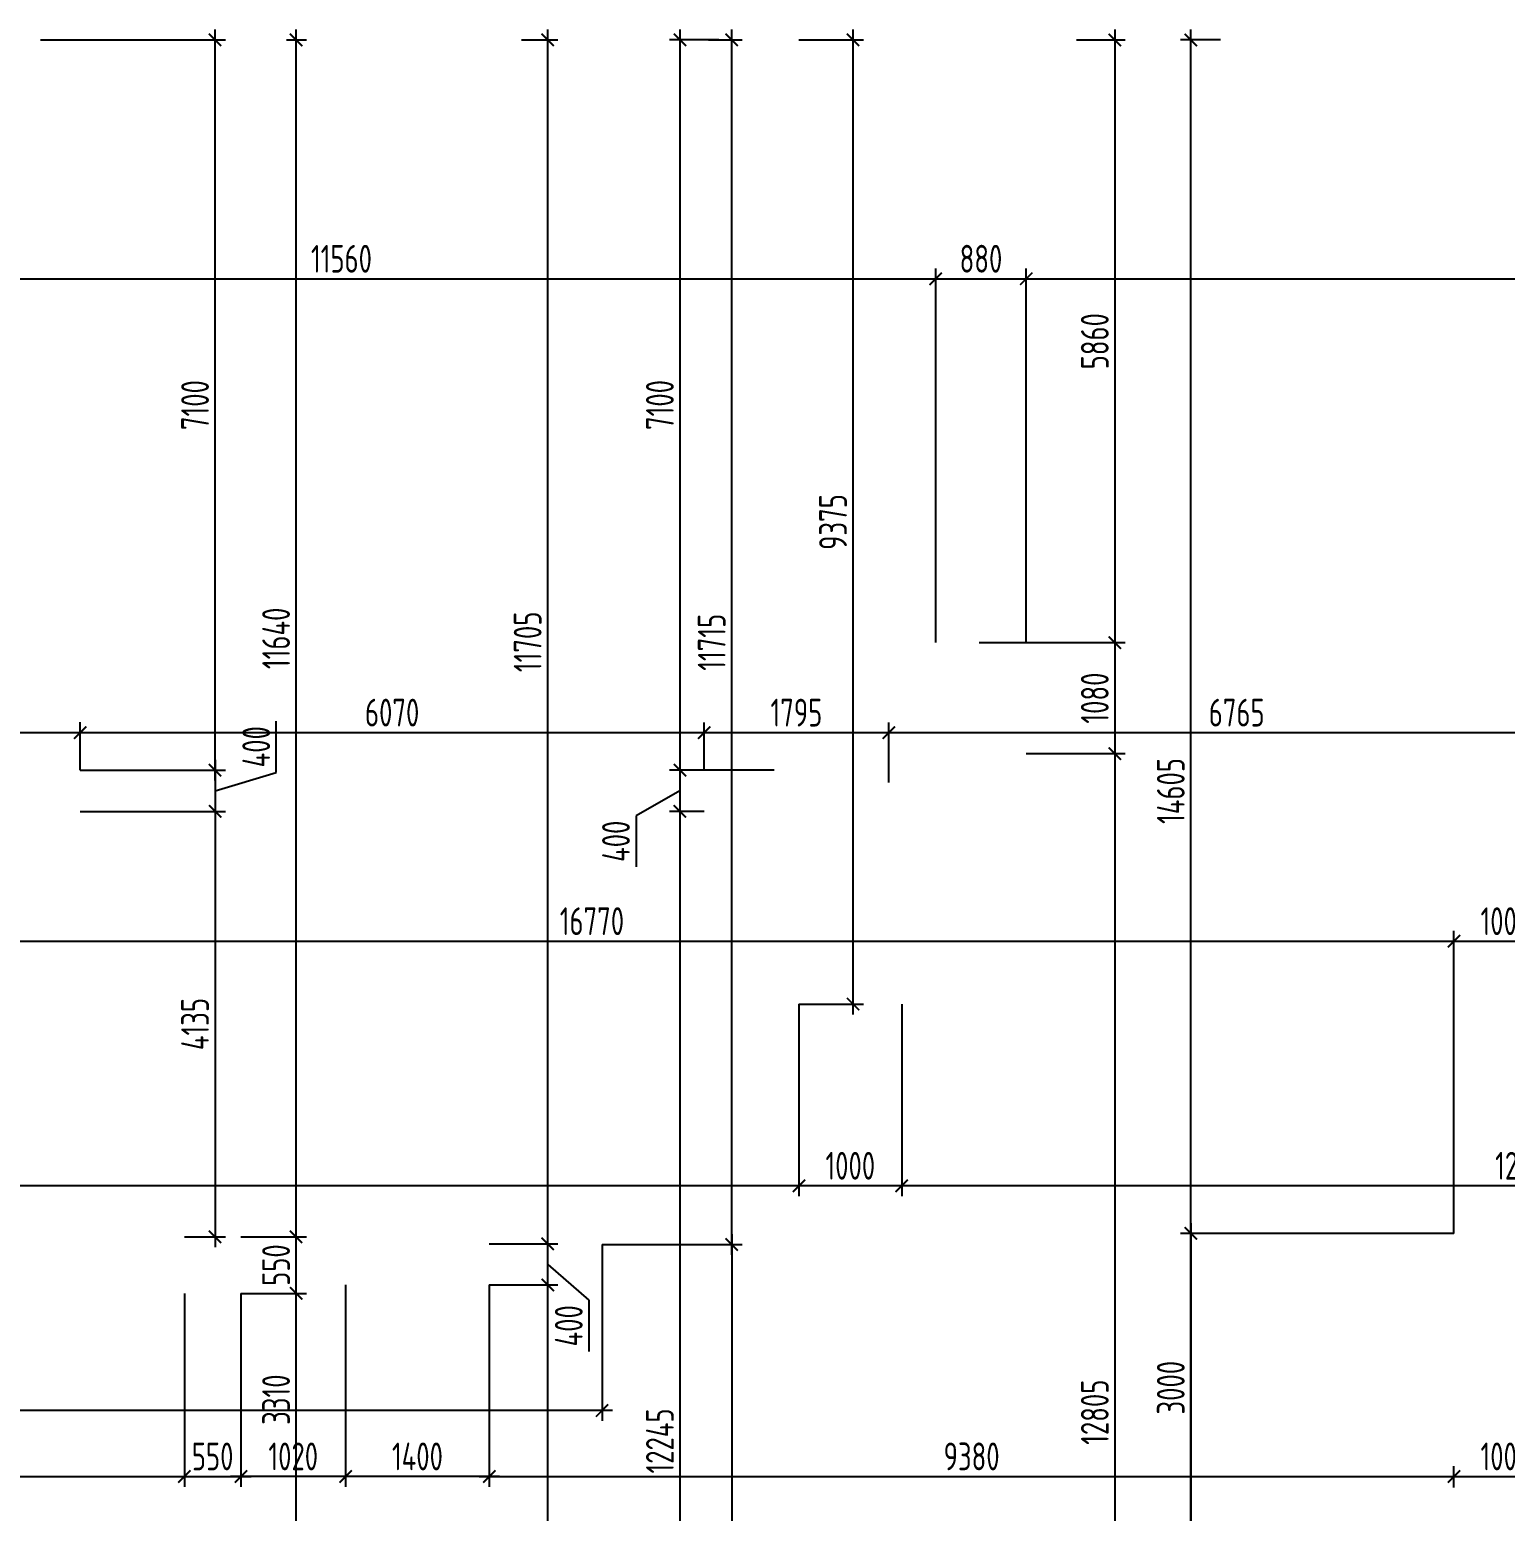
# Model space of a CAD drawing. Header units: millimetres. Extents: x -180271 to 536090, y 55086 to 131231.
# Drawn here: x 487346 to 501699, y 72164 to 86571 of the extents above; entities that cross this region are included whole.
import ezdxf

# ---------------------------------------------------------------- set-up
doc = ezdxf.new("R2010")
doc.units = ezdxf.units.MM
doc.layers.add('Размеры кровли ВК', color=14, linetype='Continuous', lineweight=9)
doc.layers.add('РАЗМЕРЫ КРОВЛИ ОВ', color=204, linetype='Continuous')
doc.layers.get('0').off()
doc.styles.add('ISOCPEUR', font='isocpeur.ttf', dxfattribs={"width": 0.7})
doc.dimstyles.new('R_100', dxfattribs={"dimtxt": 270, "dimasz": 120, "dimexe": 100, "dimexo": 0, "dimgap": 60, "dimtad": 1, "dimdec": 0, "dimrnd": 5, "dimzin": 0, "dimdsep": 46, "dimtxsty": 'ISOCPEUR', "dimblk": 'ARCHTICK', "dimcen": 0, "dimdle": 100, "dimclrd": 256, "dimclre": 256, "dimclrt": 256, "dimadec": 0, "dimazin": 0, "dimtfac": 2, "dimtdec": 0, "dimtofl": 0, "dimtmove": 1, "dimatfit": 3, "dimfxl": 1, "dimtvp": 3, "dimtolj": 1, "dimtzin": 0, "dimarcsym": 0})

# ---------------------------------------------------------------- blocks, each defined once
blk = doc.blocks.new('_ArchTick')
at = {"color": 0, "linetype": 'ByBlock', "const_width": 0.15}
blk.add_lwpolyline([(-0.5, -0.5), (0.5, 0.5)], dxfattribs=at)
blk = doc.blocks.new('*D3732')
at = {"layer": 'РАЗМЕРЫ КРОВЛИ ОВ', "lineweight": -2, "transparency": 16777216}
for p, q in [((484431, 76685), (484431, 77807)), ((501199, 74866), (501199, 77807)), ((484331, 77707), (501299, 77707))]:
    blk.add_line(p, q, dxfattribs=at)
at = {"layer": 'РАЗМЕРЫ КРОВЛИ ОВ', "lineweight": -2, "transparency": 16777216, "xscale": 120, "yscale": 120, "zscale": 120, "rotation": 180}
blk.add_blockref('_ArchTick', (484431, 77707), dxfattribs=at)
at = {"layer": 'РАЗМЕРЫ КРОВЛИ ОВ', "lineweight": -2, "transparency": 16777216, "xscale": 120, "yscale": 120, "zscale": 120}
blk.add_blockref('_ArchTick', (501199, 77707), dxfattribs=at)
at = {"layer": 'РАЗМЕРЫ КРОВЛИ ОВ', "transparency": 16777216, "insert": (492815, 77902), "char_height": 270, "attachment_point": 5, "style": 'ISOCPEUR'}
blk.add_mtext('\\A1;16770', dxfattribs=at)
blk = doc.blocks.new('*D3733')
at = {"layer": 'РАЗМЕРЫ КРОВЛИ ОВ', "lineweight": -2, "transparency": 16777216}
for p, q in [((501199, 74866), (501199, 77807)), ((502199, 74866), (502199, 77807)), ((501099, 77707), (502299, 77707))]:
    blk.add_line(p, q, dxfattribs=at)
at = {"layer": 'РАЗМЕРЫ КРОВЛИ ОВ', "lineweight": -2, "transparency": 16777216, "xscale": 120, "yscale": 120, "zscale": 120, "rotation": 180}
blk.add_blockref('_ArchTick', (501199, 77707), dxfattribs=at)
at = {"layer": 'РАЗМЕРЫ КРОВЛИ ОВ', "lineweight": -2, "transparency": 16777216, "xscale": 120, "yscale": 120, "zscale": 120}
blk.add_blockref('_ArchTick', (502199, 77707), dxfattribs=at)
at = {"layer": 'РАЗМЕРЫ КРОВЛИ ОВ', "transparency": 16777216, "insert": (501699, 77902), "char_height": 270, "attachment_point": 5, "style": 'ISOCPEUR'}
blk.add_mtext('\\A1;1000', dxfattribs=at)
blk = doc.blocks.new('*D3738')
at = {"layer": 'РАЗМЕРЫ КРОВЛИ ОВ', "lineweight": -2, "transparency": 16777216}
for p, q in [((498640, 74966), (498640, 71766)), ((501199, 74866), (498540, 74866)), ((501199, 71866), (498540, 71866))]:
    blk.add_line(p, q, dxfattribs=at)
at = {"layer": 'РАЗМЕРЫ КРОВЛИ ОВ', "lineweight": -2, "transparency": 16777216, "xscale": 120, "yscale": 120, "zscale": 120}
for p, rotation in [((498640, 74866), 90), ((498640, 71866), 270)]:
    blk.add_blockref('_ArchTick', p, dxfattribs=dict(at, rotation=rotation))
at = {"layer": 'РАЗМЕРЫ КРОВЛИ ОВ', "transparency": 16777216, "insert": (498445, 73366), "char_height": 270, "attachment_point": 5, "rotation": 90, "style": 'ISOCPEUR'}
blk.add_mtext('\\A1;3000', dxfattribs=at)
blk = doc.blocks.new('*D3739')
at = {"layer": 'РАЗМЕРЫ КРОВЛИ ОВ', "lineweight": -2, "transparency": 16777216}
for p, q in [((498927, 86471), (498540, 86471)), ((498640, 71766), (498640, 86571)), ((501199, 71866), (498540, 71866))]:
    blk.add_line(p, q, dxfattribs=at)
at = {"layer": 'РАЗМЕРЫ КРОВЛИ ОВ', "lineweight": -2, "transparency": 16777216, "xscale": 120, "yscale": 120, "zscale": 120}
for p, rotation in [((498640, 86471), 90), ((498640, 71866), 270)]:
    blk.add_blockref('_ArchTick', p, dxfattribs=dict(at, rotation=rotation))
at = {"layer": 'РАЗМЕРЫ КРОВЛИ ОВ', "transparency": 16777216, "insert": (498445, 79168), "char_height": 270, "attachment_point": 5, "rotation": 90, "style": 'ISOCPEUR'}
blk.add_mtext('\\A1;14605', dxfattribs=at)
blk = doc.blocks.new('*D3741')
at = {"layer": 'РАЗМЕРЫ КРОВЛИ ОВ', "lineweight": -2, "transparency": 16777216}
for p, q in [((497528, 86471), (498001, 86471)), ((497901, 86571), (497901, 80511)), ((496580, 80611), (498001, 80611))]:
    blk.add_line(p, q, dxfattribs=at)
at = {"layer": 'РАЗМЕРЫ КРОВЛИ ОВ', "lineweight": -2, "transparency": 16777216, "xscale": 120, "yscale": 120, "zscale": 120}
for p, rotation in [((497901, 86471), 90), ((497901, 80611), 270)]:
    blk.add_blockref('_ArchTick', p, dxfattribs=dict(at, rotation=rotation))
at = {"layer": 'РАЗМЕРЫ КРОВЛИ ОВ', "transparency": 16777216, "insert": (497706, 83541), "char_height": 270, "attachment_point": 5, "rotation": 90, "style": 'ISOCPEUR'}
blk.add_mtext('\\A1;5860', dxfattribs=at)
blk = doc.blocks.new('*D3742')
at = {"layer": 'РАЗМЕРЫ КРОВЛИ ОВ', "lineweight": -2, "transparency": 16777216}
for p, q in [((497901, 80711), (497901, 79431)), ((496580, 80611), (498001, 80611)), ((497039, 79531), (498001, 79531))]:
    blk.add_line(p, q, dxfattribs=at)
at = {"layer": 'РАЗМЕРЫ КРОВЛИ ОВ', "lineweight": -2, "transparency": 16777216, "xscale": 120, "yscale": 120, "zscale": 120}
for p, rotation in [((497901, 80611), 90), ((497901, 79531), 270)]:
    blk.add_blockref('_ArchTick', p, dxfattribs=dict(at, rotation=rotation))
at = {"layer": 'РАЗМЕРЫ КРОВЛИ ОВ', "transparency": 16777216, "insert": (497706, 80071), "char_height": 270, "attachment_point": 5, "rotation": 90, "style": 'ISOCPEUR'}
blk.add_mtext('\\A1;1080', dxfattribs=at)
blk = doc.blocks.new('*D3743')
at = {"layer": 'РАЗМЕРЫ КРОВЛИ ОВ', "lineweight": -2, "transparency": 16777216}
for p, q in [((497039, 79531), (498001, 79531)), ((497901, 79631), (497901, 66626)), ((497525, 66726), (498001, 66726))]:
    blk.add_line(p, q, dxfattribs=at)
at = {"layer": 'РАЗМЕРЫ КРОВЛИ ОВ', "lineweight": -2, "transparency": 16777216, "xscale": 120, "yscale": 120, "zscale": 120}
for p, rotation in [((497901, 79531), 90), ((497901, 66726), 270)]:
    blk.add_blockref('_ArchTick', p, dxfattribs=dict(at, rotation=rotation))
at = {"layer": 'РАЗМЕРЫ КРОВЛИ ОВ', "transparency": 16777216, "insert": (497706, 73128), "char_height": 270, "attachment_point": 5, "rotation": 90, "style": 'ISOCPEUR'}
blk.add_mtext('\\A1;12805', dxfattribs=at)
blk = doc.blocks.new('*D3744')
at = {"layer": 'РАЗМЕРЫ КРОВЛИ ОВ', "lineweight": -2, "transparency": 16777216}
for p, q in [((484499, 84148), (496259, 84148)), ((484599, 82839), (484599, 84248)), ((496159, 80611), (496159, 84248))]:
    blk.add_line(p, q, dxfattribs=at)
at = {"layer": 'РАЗМЕРЫ КРОВЛИ ОВ', "lineweight": -2, "transparency": 16777216, "xscale": 120, "yscale": 120, "zscale": 120, "rotation": 180}
blk.add_blockref('_ArchTick', (484599, 84148), dxfattribs=at)
at = {"layer": 'РАЗМЕРЫ КРОВЛИ ОВ', "lineweight": -2, "transparency": 16777216, "xscale": 120, "yscale": 120, "zscale": 120}
blk.add_blockref('_ArchTick', (496159, 84148), dxfattribs=at)
at = {"layer": 'РАЗМЕРЫ КРОВЛИ ОВ', "transparency": 16777216, "insert": (490379, 84343), "char_height": 270, "attachment_point": 5, "style": 'ISOCPEUR'}
blk.add_mtext('\\A1;11560', dxfattribs=at)
blk = doc.blocks.new('*D3745')
at = {"layer": 'РАЗМЕРЫ КРОВЛИ ОВ', "lineweight": -2, "transparency": 16777216}
for p, q in [((496059, 84148), (497139, 84148)), ((496159, 80611), (496159, 84248)), ((497039, 80611), (497039, 84248))]:
    blk.add_line(p, q, dxfattribs=at)
at = {"layer": 'РАЗМЕРЫ КРОВЛИ ОВ', "lineweight": -2, "transparency": 16777216, "xscale": 120, "yscale": 120, "zscale": 120, "rotation": 180}
blk.add_blockref('_ArchTick', (496159, 84148), dxfattribs=at)
at = {"layer": 'РАЗМЕРЫ КРОВЛИ ОВ', "lineweight": -2, "transparency": 16777216, "xscale": 120, "yscale": 120, "zscale": 120}
blk.add_blockref('_ArchTick', (497039, 84148), dxfattribs=at)
at = {"layer": 'РАЗМЕРЫ КРОВЛИ ОВ', "transparency": 16777216, "insert": (496599, 84343), "char_height": 270, "attachment_point": 5, "style": 'ISOCPEUR'}
blk.add_mtext('\\A1;880', dxfattribs=at)
blk = doc.blocks.new('*D3746')
at = {"layer": 'РАЗМЕРЫ КРОВЛИ ОВ', "lineweight": -2, "transparency": 16777216}
for p, q in [((496939, 84148), (510549, 84148)), ((497039, 80611), (497039, 84248)), ((510449, 82081), (510449, 84248))]:
    blk.add_line(p, q, dxfattribs=at)
at = {"layer": 'РАЗМЕРЫ КРОВЛИ ОВ', "lineweight": -2, "transparency": 16777216, "xscale": 120, "yscale": 120, "zscale": 120, "rotation": 180}
blk.add_blockref('_ArchTick', (497039, 84148), dxfattribs=at)
at = {"layer": 'РАЗМЕРЫ КРОВЛИ ОВ', "lineweight": -2, "transparency": 16777216, "xscale": 120, "yscale": 120, "zscale": 120}
blk.add_blockref('_ArchTick', (510449, 84148), dxfattribs=at)
at = {"layer": 'РАЗМЕРЫ КРОВЛИ ОВ', "transparency": 16777216, "insert": (503744, 84343), "char_height": 270, "attachment_point": 5, "style": 'ISOCPEUR'}
blk.add_mtext('\\A1;13410', dxfattribs=at)
blk = doc.blocks.new('*D3785')
at = {"layer": 'РАЗМЕРЫ КРОВЛИ ОВ', "lineweight": -2, "transparency": 16777216}
for p, q in [((489938, 70871), (489938, 74383)), ((489401, 74283), (490038, 74283)), ((488491, 70971), (490038, 70971))]:
    blk.add_line(p, q, dxfattribs=at)
at = {"layer": 'РАЗМЕРЫ КРОВЛИ ОВ', "lineweight": -2, "transparency": 16777216, "xscale": 120, "yscale": 120, "zscale": 120}
for p, rotation in [((489938, 74283), 90), ((489938, 70971), 270)]:
    blk.add_blockref('_ArchTick', p, dxfattribs=dict(at, rotation=rotation))
at = {"layer": 'РАЗМЕРЫ КРОВЛИ ОВ', "transparency": 16777216, "insert": (489743, 73250), "char_height": 270, "attachment_point": 5, "rotation": 90, "style": 'ISOCPEUR'}
blk.add_mtext('\\A1;3310', dxfattribs=at)
blk = doc.blocks.new('*D3786')
at = {"layer": 'РАЗМЕРЫ КРОВЛИ ОВ', "lineweight": -2, "transparency": 16777216}
for p, q in [((489938, 74183), (489938, 74933)), ((489401, 74833), (490038, 74833)), ((489401, 74283), (490038, 74283))]:
    blk.add_line(p, q, dxfattribs=at)
at = {"layer": 'РАЗМЕРЫ КРОВЛИ ОВ', "lineweight": -2, "transparency": 16777216, "xscale": 120, "yscale": 120, "zscale": 120}
for p, rotation in [((489938, 74833), 90), ((489938, 74283), 270)]:
    blk.add_blockref('_ArchTick', p, dxfattribs=dict(at, rotation=rotation))
at = {"layer": 'РАЗМЕРЫ КРОВЛИ ОВ', "transparency": 16777216, "insert": (489743, 74558), "char_height": 270, "attachment_point": 5, "rotation": 90, "style": 'ISOCPEUR'}
blk.add_mtext('\\A1;550', dxfattribs=at)
blk = doc.blocks.new('*D3787')
at = {"layer": 'РАЗМЕРЫ КРОВЛИ ОВ', "lineweight": -2, "transparency": 16777216}
for p, q in [((489846, 86471), (490038, 86471)), ((489938, 74733), (489938, 86571)), ((489401, 74833), (490038, 74833))]:
    blk.add_line(p, q, dxfattribs=at)
at = {"layer": 'РАЗМЕРЫ КРОВЛИ ОВ', "lineweight": -2, "transparency": 16777216, "xscale": 120, "yscale": 120, "zscale": 120}
for p, rotation in [((489938, 86471), 90), ((489938, 74833), 270)]:
    blk.add_blockref('_ArchTick', p, dxfattribs=dict(at, rotation=rotation))
at = {"layer": 'РАЗМЕРЫ КРОВЛИ ОВ', "transparency": 16777216, "insert": (489743, 80652), "char_height": 270, "attachment_point": 5, "rotation": 90, "style": 'ISOCPEUR'}
blk.add_mtext('\\A1;11640', dxfattribs=at)
blk = doc.blocks.new('*D3788')
at = {"layer": 'РАЗМЕРЫ КРОВЛИ ОВ', "lineweight": -2, "transparency": 16777216}
for p, q in [((487453, 86471), (489250, 86471)), ((489150, 79270), (489150, 86571)), ((487837, 79370), (489250, 79370))]:
    blk.add_line(p, q, dxfattribs=at)
at = {"layer": 'РАЗМЕРЫ КРОВЛИ ОВ', "lineweight": -2, "transparency": 16777216, "xscale": 120, "yscale": 120, "zscale": 120}
for p, rotation in [((489150, 86471), 90), ((489150, 79370), 270)]:
    blk.add_blockref('_ArchTick', p, dxfattribs=dict(at, rotation=rotation))
at = {"layer": 'РАЗМЕРЫ КРОВЛИ ОВ', "transparency": 16777216, "insert": (488955, 82920), "char_height": 270, "attachment_point": 5, "rotation": 90, "style": 'ISOCPEUR'}
blk.add_mtext('\\A1;7100', dxfattribs=at)
blk = doc.blocks.new('*D3795')
at = {"layer": 'РАЗМЕРЫ КРОВЛИ ОВ', "lineweight": -2, "transparency": 16777216}
for p, q in [((488851, 74283), (488851, 72403)), ((480564, 73636), (480564, 72403)), ((480464, 72503), (488951, 72503))]:
    blk.add_line(p, q, dxfattribs=at)
at = {"layer": 'РАЗМЕРЫ КРОВЛИ ОВ', "lineweight": -2, "transparency": 16777216, "xscale": 120, "yscale": 120, "zscale": 120, "rotation": 180}
blk.add_blockref('_ArchTick', (480564, 72503), dxfattribs=at)
at = {"layer": 'РАЗМЕРЫ КРОВЛИ ОВ', "lineweight": -2, "transparency": 16777216, "xscale": 120, "yscale": 120, "zscale": 120}
blk.add_blockref('_ArchTick', (488851, 72503), dxfattribs=at)
at = {"layer": 'РАЗМЕРЫ КРОВЛИ ОВ', "transparency": 16777216, "insert": (484707, 72698), "char_height": 270, "attachment_point": 5, "style": 'ISOCPEUR'}
blk.add_mtext('\\A1;8285', dxfattribs=at)
blk = doc.blocks.new('*D3796')
at = {"layer": 'РАЗМЕРЫ КРОВЛИ ОВ', "lineweight": -2, "transparency": 16777216}
for p, q in [((488851, 74283), (488851, 72403)), ((489401, 74283), (489401, 72403)), ((488751, 72503), (489501, 72503))]:
    blk.add_line(p, q, dxfattribs=at)
at = {"layer": 'РАЗМЕРЫ КРОВЛИ ОВ', "lineweight": -2, "transparency": 16777216, "xscale": 120, "yscale": 120, "zscale": 120, "rotation": 180}
blk.add_blockref('_ArchTick', (488851, 72503), dxfattribs=at)
at = {"layer": 'РАЗМЕРЫ КРОВЛИ ОВ', "lineweight": -2, "transparency": 16777216, "xscale": 120, "yscale": 120, "zscale": 120}
blk.add_blockref('_ArchTick', (489401, 72503), dxfattribs=at)
at = {"layer": 'РАЗМЕРЫ КРОВЛИ ОВ', "transparency": 16777216, "insert": (489126, 72698), "char_height": 270, "attachment_point": 5, "style": 'ISOCPEUR'}
blk.add_mtext('\\A1;550', dxfattribs=at)
blk = doc.blocks.new('*D3797')
at = {"layer": 'РАЗМЕРЫ КРОВЛИ ОВ', "lineweight": -2, "transparency": 16777216}
for p, q in [((491817, 74365), (491817, 72403)), ((491717, 72503), (501299, 72503)), ((501199, 72397), (501199, 72603))]:
    blk.add_line(p, q, dxfattribs=at)
at = {"layer": 'РАЗМЕРЫ КРОВЛИ ОВ', "lineweight": -2, "transparency": 16777216, "xscale": 120, "yscale": 120, "zscale": 120, "rotation": 180}
blk.add_blockref('_ArchTick', (491817, 72503), dxfattribs=at)
at = {"layer": 'РАЗМЕРЫ КРОВЛИ ОВ', "lineweight": -2, "transparency": 16777216, "xscale": 120, "yscale": 120, "zscale": 120}
blk.add_blockref('_ArchTick', (501199, 72503), dxfattribs=at)
at = {"layer": 'РАЗМЕРЫ КРОВЛИ ОВ', "transparency": 16777216, "insert": (496508, 72698), "char_height": 270, "attachment_point": 5, "style": 'ISOCPEUR'}
blk.add_mtext('\\A1;9380', dxfattribs=at)
blk = doc.blocks.new('*D3798')
at = {"layer": 'РАЗМЕРЫ КРОВЛИ ОВ', "lineweight": -2, "transparency": 16777216}
for p, q in [((501099, 72503), (502299, 72503)), ((501199, 72397), (501199, 72603)), ((502199, 72362), (502199, 72603))]:
    blk.add_line(p, q, dxfattribs=at)
at = {"layer": 'РАЗМЕРЫ КРОВЛИ ОВ', "lineweight": -2, "transparency": 16777216, "xscale": 120, "yscale": 120, "zscale": 120, "rotation": 180}
blk.add_blockref('_ArchTick', (501199, 72503), dxfattribs=at)
at = {"layer": 'РАЗМЕРЫ КРОВЛИ ОВ', "lineweight": -2, "transparency": 16777216, "xscale": 120, "yscale": 120, "zscale": 120}
blk.add_blockref('_ArchTick', (502199, 72503), dxfattribs=at)
at = {"layer": 'РАЗМЕРЫ КРОВЛИ ОВ', "transparency": 16777216, "insert": (501699, 72698), "char_height": 270, "attachment_point": 5, "style": 'ISOCPEUR'}
blk.add_mtext('\\A1;1000', dxfattribs=at)
blk = doc.blocks.new('*D3833')
at = {"layer": 'РАЗМЕРЫ КРОВЛИ ОВ', "lineweight": -2, "transparency": 16777216}
for p, q in [((485339, 79250), (485339, 79836)), ((487837, 79370), (487837, 79836)), ((485239, 79736), (487937, 79736))]:
    blk.add_line(p, q, dxfattribs=at)
at = {"layer": 'РАЗМЕРЫ КРОВЛИ ОВ', "lineweight": -2, "transparency": 16777216, "xscale": 120, "yscale": 120, "zscale": 120, "rotation": 180}
blk.add_blockref('_ArchTick', (485339, 79736), dxfattribs=at)
at = {"layer": 'РАЗМЕРЫ КРОВЛИ ОВ', "lineweight": -2, "transparency": 16777216, "xscale": 120, "yscale": 120, "zscale": 120}
blk.add_blockref('_ArchTick', (487837, 79736), dxfattribs=at)
at = {"layer": 'РАЗМЕРЫ КРОВЛИ ОВ', "transparency": 16777216, "insert": (486588, 79931), "char_height": 270, "attachment_point": 5, "style": 'ISOCPEUR'}
blk.add_mtext('\\A1;2500', dxfattribs=at)
blk = doc.blocks.new('*D3834')
at = {"layer": 'РАЗМЕРЫ КРОВЛИ ОВ', "lineweight": -2, "transparency": 16777216}
for p, q in [((489745, 79349), (489745, 79847)), ((489150, 79470), (489150, 78870)), ((487837, 79370), (489250, 79370)), ((489150, 79170), (489745, 79349)), ((487837, 78970), (489250, 78970))]:
    blk.add_line(p, q, dxfattribs=at)
at = {"layer": 'РАЗМЕРЫ КРОВЛИ ОВ', "lineweight": -2, "transparency": 16777216, "xscale": 120, "yscale": 120, "zscale": 120}
for p, rotation in [((489150, 79370), 90), ((489150, 78970), 270)]:
    blk.add_blockref('_ArchTick', p, dxfattribs=dict(at, rotation=rotation))
at = {"layer": 'РАЗМЕРЫ КРОВЛИ ОВ', "transparency": 16777216, "insert": (489550, 79598), "char_height": 270, "attachment_point": 5, "rotation": 90, "style": 'ISOCPEUR'}
blk.add_mtext('\\A1;400', dxfattribs=at)
blk = doc.blocks.new('*D3835')
at = {"layer": 'РАЗМЕРЫ КРОВЛИ ОВ', "lineweight": -2, "transparency": 16777216}
for p, q in [((487837, 78970), (489250, 78970)), ((489150, 79070), (489150, 74733)), ((488851, 74833), (489250, 74833))]:
    blk.add_line(p, q, dxfattribs=at)
at = {"layer": 'РАЗМЕРЫ КРОВЛИ ОВ', "lineweight": -2, "transparency": 16777216, "xscale": 120, "yscale": 120, "zscale": 120}
for p, rotation in [((489150, 78970), 90), ((489150, 74833), 270)]:
    blk.add_blockref('_ArchTick', p, dxfattribs=dict(at, rotation=rotation))
at = {"layer": 'РАЗМЕРЫ КРОВЛИ ОВ', "transparency": 16777216, "insert": (488955, 76902), "char_height": 270, "attachment_point": 5, "rotation": 90, "style": 'ISOCPEUR'}
blk.add_mtext('\\A1;4135', dxfattribs=at)
blk = doc.blocks.new('*D3854')
at = {"layer": 'РАЗМЕРЫ КРОВЛИ ОВ', "lineweight": -2, "transparency": 16777216}
for p, q in [((495702, 79250), (495702, 79835)), ((502469, 79250), (502469, 79835)), ((502569, 79735), (495602, 79735))]:
    blk.add_line(p, q, dxfattribs=at)
at = {"layer": 'РАЗМЕРЫ КРОВЛИ ОВ', "lineweight": -2, "transparency": 16777216, "xscale": 120, "yscale": 120, "zscale": 120, "rotation": 180}
blk.add_blockref('_ArchTick', (495702, 79735), dxfattribs=at)
at = {"layer": 'РАЗМЕРЫ КРОВЛИ ОВ', "lineweight": -2, "transparency": 16777216, "xscale": 120, "yscale": 120, "zscale": 120}
blk.add_blockref('_ArchTick', (502469, 79735), dxfattribs=at)
at = {"layer": 'РАЗМЕРЫ КРОВЛИ ОВ', "transparency": 16777216, "insert": (499086, 79930), "char_height": 270, "attachment_point": 5, "style": 'ISOCPEUR'}
blk.add_mtext('\\A1;6765', dxfattribs=at)
blk = doc.blocks.new('*D3855')
at = {"layer": 'РАЗМЕРЫ КРОВЛИ ОВ', "lineweight": -2, "transparency": 16777216}
for p, q in [((493906, 79370), (493906, 79835)), ((495702, 79250), (495702, 79835)), ((495802, 79735), (493806, 79735))]:
    blk.add_line(p, q, dxfattribs=at)
at = {"layer": 'РАЗМЕРЫ КРОВЛИ ОВ', "lineweight": -2, "transparency": 16777216, "xscale": 120, "yscale": 120, "zscale": 120, "rotation": 180}
blk.add_blockref('_ArchTick', (493906, 79735), dxfattribs=at)
at = {"layer": 'РАЗМЕРЫ КРОВЛИ ОВ', "lineweight": -2, "transparency": 16777216, "xscale": 120, "yscale": 120, "zscale": 120}
blk.add_blockref('_ArchTick', (495702, 79735), dxfattribs=at)
at = {"layer": 'РАЗМЕРЫ КРОВЛИ ОВ', "transparency": 16777216, "insert": (494804, 79930), "char_height": 270, "attachment_point": 5, "style": 'ISOCPEUR'}
blk.add_mtext('\\A1;1795', dxfattribs=at)
blk = doc.blocks.new('*D3856')
at = {"layer": 'РАЗМЕРЫ КРОВЛИ ОВ', "lineweight": -2, "transparency": 16777216}
for p, q in [((487837, 79370), (487837, 79835)), ((493906, 79370), (493906, 79835)), ((494006, 79735), (487737, 79735))]:
    blk.add_line(p, q, dxfattribs=at)
at = {"layer": 'РАЗМЕРЫ КРОВЛИ ОВ', "lineweight": -2, "transparency": 16777216, "xscale": 120, "yscale": 120, "zscale": 120, "rotation": 180}
blk.add_blockref('_ArchTick', (487837, 79735), dxfattribs=at)
at = {"layer": 'РАЗМЕРЫ КРОВЛИ ОВ', "lineweight": -2, "transparency": 16777216, "xscale": 120, "yscale": 120, "zscale": 120}
blk.add_blockref('_ArchTick', (493906, 79735), dxfattribs=at)
at = {"layer": 'РАЗМЕРЫ КРОВЛИ ОВ', "transparency": 16777216, "insert": (490872, 79930), "char_height": 270, "attachment_point": 5, "style": 'ISOCPEUR'}
blk.add_mtext('\\A1;6070', dxfattribs=at)
blk = doc.blocks.new('*D3865')
at = {"layer": 'РАЗМЕРЫ КРОВЛИ ОВ', "lineweight": -2, "transparency": 16777216}
for p, q in [((490419, 74365), (490419, 72403)), ((491817, 74365), (491817, 72403)), ((491917, 72503), (490319, 72503))]:
    blk.add_line(p, q, dxfattribs=at)
at = {"layer": 'РАЗМЕРЫ КРОВЛИ ОВ', "lineweight": -2, "transparency": 16777216, "xscale": 120, "yscale": 120, "zscale": 120, "rotation": 180}
blk.add_blockref('_ArchTick', (490419, 72503), dxfattribs=at)
at = {"layer": 'РАЗМЕРЫ КРОВЛИ ОВ', "lineweight": -2, "transparency": 16777216, "xscale": 120, "yscale": 120, "zscale": 120}
blk.add_blockref('_ArchTick', (491817, 72503), dxfattribs=at)
at = {"layer": 'РАЗМЕРЫ КРОВЛИ ОВ', "transparency": 16777216, "insert": (491118, 72698), "char_height": 270, "attachment_point": 5, "style": 'ISOCPEUR'}
blk.add_mtext('\\A1;1400', dxfattribs=at)
blk = doc.blocks.new('*D3866')
at = {"layer": 'РАЗМЕРЫ КРОВЛИ ОВ', "lineweight": -2, "transparency": 16777216}
for p, q in [((490419, 74365), (490419, 72403)), ((489401, 74283), (489401, 72403)), ((490519, 72503), (489301, 72503))]:
    blk.add_line(p, q, dxfattribs=at)
at = {"layer": 'РАЗМЕРЫ КРОВЛИ ОВ', "lineweight": -2, "transparency": 16777216, "xscale": 120, "yscale": 120, "zscale": 120, "rotation": 180}
blk.add_blockref('_ArchTick', (489401, 72503), dxfattribs=at)
at = {"layer": 'РАЗМЕРЫ КРОВЛИ ОВ', "lineweight": -2, "transparency": 16777216, "xscale": 120, "yscale": 120, "zscale": 120}
blk.add_blockref('_ArchTick', (490419, 72503), dxfattribs=at)
at = {"layer": 'РАЗМЕРЫ КРОВЛИ ОВ', "transparency": 16777216, "insert": (489910, 72698), "char_height": 270, "attachment_point": 5, "style": 'ISOCPEUR'}
blk.add_mtext('\\A1;1020', dxfattribs=at)
blk = doc.blocks.new('*D3867')
at = {"layer": 'РАЗМЕРЫ КРОВЛИ ОВ', "lineweight": -2, "transparency": 16777216}
for p, q in [((491817, 74365), (492485, 74365)), ((492385, 66626), (492385, 74465)), ((492196, 66726), (492485, 66726))]:
    blk.add_line(p, q, dxfattribs=at)
at = {"layer": 'РАЗМЕРЫ КРОВЛИ ОВ', "lineweight": -2, "transparency": 16777216, "xscale": 120, "yscale": 120, "zscale": 120}
for p, rotation in [((492385, 74365), 90), ((492385, 66726), 270)]:
    blk.add_blockref('_ArchTick', p, dxfattribs=dict(at, rotation=rotation))
at = {"layer": 'РАЗМЕРЫ КРОВЛИ ОВ', "transparency": 16777216, "insert": (492190, 70545), "char_height": 270, "attachment_point": 5, "rotation": 90, "style": 'ISOCPEUR'}
blk.add_mtext('\\A1;7640', dxfattribs=at)
blk = doc.blocks.new('*D3868')
at = {"layer": 'РАЗМЕРЫ КРОВЛИ ОВ', "lineweight": -2, "transparency": 16777216}
for p, q in [((492385, 74265), (492385, 74865)), ((491817, 74765), (492485, 74765)), ((492385, 74565), (492785, 74217)), ((491817, 74365), (492485, 74365)), ((492785, 74217), (492785, 73719))]:
    blk.add_line(p, q, dxfattribs=at)
at = {"layer": 'РАЗМЕРЫ КРОВЛИ ОВ', "lineweight": -2, "transparency": 16777216, "xscale": 120, "yscale": 120, "zscale": 120}
for p, rotation in [((492385, 74765), 90), ((492385, 74365), 270)]:
    blk.add_blockref('_ArchTick', p, dxfattribs=dict(at, rotation=rotation))
at = {"layer": 'РАЗМЕРЫ КРОВЛИ ОВ', "transparency": 16777216, "insert": (492590, 73968), "char_height": 270, "attachment_point": 5, "rotation": 90, "style": 'ISOCPEUR'}
blk.add_mtext('\\A1;400', dxfattribs=at)
blk = doc.blocks.new('*D3869')
at = {"layer": 'РАЗМЕРЫ КРОВЛИ ОВ', "lineweight": -2, "transparency": 16777216}
for p, q in [((492130, 86471), (492485, 86471)), ((492385, 74665), (492385, 86571)), ((491817, 74765), (492485, 74765))]:
    blk.add_line(p, q, dxfattribs=at)
at = {"layer": 'РАЗМЕРЫ КРОВЛИ ОВ', "lineweight": -2, "transparency": 16777216, "xscale": 120, "yscale": 120, "zscale": 120}
for p, rotation in [((492385, 86471), 90), ((492385, 74765), 270)]:
    blk.add_blockref('_ArchTick', p, dxfattribs=dict(at, rotation=rotation))
at = {"layer": 'РАЗМЕРЫ КРОВЛИ ОВ', "transparency": 16777216, "insert": (492190, 80618), "char_height": 270, "attachment_point": 5, "rotation": 90, "style": 'ISOCPEUR'}
blk.add_mtext('\\A1;11705', dxfattribs=at)
blk = doc.blocks.new('*D3870')
at = {"layer": 'РАЗМЕРЫ КРОВЛИ ОВ', "lineweight": -2, "transparency": 16777216}
for p, q in [((494048, 86471), (493571, 86471)), ((493671, 86571), (493671, 79270)), ((494586, 79370), (493571, 79370))]:
    blk.add_line(p, q, dxfattribs=at)
at = {"layer": 'РАЗМЕРЫ КРОВЛИ ОВ', "lineweight": -2, "transparency": 16777216, "xscale": 120, "yscale": 120, "zscale": 120}
for p, rotation in [((493671, 86471), 90), ((493671, 79370), 270)]:
    blk.add_blockref('_ArchTick', p, dxfattribs=dict(at, rotation=rotation))
at = {"layer": 'РАЗМЕРЫ КРОВЛИ ОВ', "transparency": 16777216, "insert": (493476, 82921), "char_height": 270, "attachment_point": 5, "rotation": 90, "style": 'ISOCPEUR'}
blk.add_mtext('\\A1;7100', dxfattribs=at)
blk = doc.blocks.new('*D3871')
at = {"layer": 'РАЗМЕРЫ КРОВЛИ ОВ', "lineweight": -2, "transparency": 16777216}
for p, q in [((493671, 79470), (493671, 78870)), ((494586, 79370), (493571, 79370)), ((493671, 79170), (493244, 78928)), ((493906, 78970), (493571, 78970)), ((493244, 78928), (493244, 78430))]:
    blk.add_line(p, q, dxfattribs=at)
at = {"layer": 'РАЗМЕРЫ КРОВЛИ ОВ', "lineweight": -2, "transparency": 16777216, "xscale": 120, "yscale": 120, "zscale": 120}
for p, rotation in [((493671, 79370), 90), ((493671, 78970), 270)]:
    blk.add_blockref('_ArchTick', p, dxfattribs=dict(at, rotation=rotation))
at = {"layer": 'РАЗМЕРЫ КРОВЛИ ОВ', "transparency": 16777216, "insert": (493049, 78679), "char_height": 270, "attachment_point": 5, "rotation": 90, "style": 'ISOCPEUR'}
blk.add_mtext('\\A1;400', dxfattribs=at)
blk = doc.blocks.new('*D3872')
at = {"layer": 'РАЗМЕРЫ КРОВЛИ ОВ', "lineweight": -2, "transparency": 16777216}
for p, q in [((493906, 78970), (493571, 78970)), ((493671, 79070), (493671, 66626)), ((493928, 66726), (493571, 66726))]:
    blk.add_line(p, q, dxfattribs=at)
at = {"layer": 'РАЗМЕРЫ КРОВЛИ ОВ', "lineweight": -2, "transparency": 16777216, "xscale": 120, "yscale": 120, "zscale": 120}
for p, rotation in [((493671, 78970), 90), ((493671, 66726), 270)]:
    blk.add_blockref('_ArchTick', p, dxfattribs=dict(at, rotation=rotation))
at = {"layer": 'РАЗМЕРЫ КРОВЛИ ОВ', "transparency": 16777216, "insert": (493476, 72848), "char_height": 270, "attachment_point": 5, "rotation": 90, "style": 'ISOCPEUR'}
blk.add_mtext('\\A1;12245', dxfattribs=at)
blk = doc.blocks.new('*D22568')
at = {"layer": 'Размеры кровли ВК', "lineweight": -2, "transparency": 16777216}
for p, q in [((495828, 77095), (495828, 75229)), ((507948, 77095), (507948, 75229)), ((508048, 75329), (495728, 75329))]:
    blk.add_line(p, q, dxfattribs=at)
at = {"layer": 'Размеры кровли ВК', "lineweight": -2, "transparency": 16777216, "xscale": 120, "yscale": 120, "zscale": 120, "rotation": 180}
blk.add_blockref('_ArchTick', (495828, 75329), dxfattribs=at)
at = {"layer": 'Размеры кровли ВК', "lineweight": -2, "transparency": 16777216, "xscale": 120, "yscale": 120, "zscale": 120}
blk.add_blockref('_ArchTick', (507948, 75329), dxfattribs=at)
at = {"layer": 'Размеры кровли ВК', "transparency": 16777216, "insert": (501888, 75524), "char_height": 270, "attachment_point": 5, "style": 'ISOCPEUR'}
blk.add_mtext('\\A1;12120', dxfattribs=at)
blk = doc.blocks.new('*D22569')
at = {"layer": 'Размеры кровли ВК', "lineweight": -2, "transparency": 16777216}
for p, q in [((494828, 77095), (494828, 75229)), ((495828, 77095), (495828, 75229)), ((495928, 75329), (494728, 75329))]:
    blk.add_line(p, q, dxfattribs=at)
at = {"layer": 'Размеры кровли ВК', "lineweight": -2, "transparency": 16777216, "xscale": 120, "yscale": 120, "zscale": 120, "rotation": 180}
blk.add_blockref('_ArchTick', (494828, 75329), dxfattribs=at)
at = {"layer": 'Размеры кровли ВК', "lineweight": -2, "transparency": 16777216, "xscale": 120, "yscale": 120, "zscale": 120}
blk.add_blockref('_ArchTick', (495828, 75329), dxfattribs=at)
at = {"layer": 'Размеры кровли ВК', "transparency": 16777216, "insert": (495328, 75524), "char_height": 270, "attachment_point": 5, "style": 'ISOCPEUR'}
blk.add_mtext('\\A1;1000', dxfattribs=at)
blk = doc.blocks.new('*D22570')
at = {"layer": 'Размеры кровли ВК', "lineweight": -2, "transparency": 16777216}
for p, q in [((494828, 77096), (494828, 75229)), ((473884, 75872), (473884, 75229)), ((494928, 75329), (473784, 75329))]:
    blk.add_line(p, q, dxfattribs=at)
at = {"layer": 'Размеры кровли ВК', "lineweight": -2, "transparency": 16777216, "xscale": 120, "yscale": 120, "zscale": 120, "rotation": 180}
blk.add_blockref('_ArchTick', (473884, 75329), dxfattribs=at)
at = {"layer": 'Размеры кровли ВК', "lineweight": -2, "transparency": 16777216, "xscale": 120, "yscale": 120, "zscale": 120}
blk.add_blockref('_ArchTick', (494828, 75329), dxfattribs=at)
at = {"layer": 'Размеры кровли ВК', "transparency": 16777216, "insert": (484356, 75524), "char_height": 270, "attachment_point": 5, "style": 'ISOCPEUR'}
blk.add_mtext('\\A1;20945', dxfattribs=at)
blk = doc.blocks.new('*D22591')
at = {"layer": 'Размеры кровли ВК', "lineweight": -2, "transparency": 16777216}
for p, q in [((494175, 74858), (494175, 66626)), ((492914, 74758), (494275, 74758)), ((493129, 66726), (494275, 66726))]:
    blk.add_line(p, q, dxfattribs=at)
at = {"layer": 'Размеры кровли ВК', "lineweight": -2, "transparency": 16777216, "xscale": 120, "yscale": 120, "zscale": 120}
for p, rotation in [((494175, 74758), 90), ((494175, 66726), 270)]:
    blk.add_blockref('_ArchTick', p, dxfattribs=dict(at, rotation=rotation))
at = {"layer": 'Размеры кровли ВК', "transparency": 16777216, "insert": (493980, 70742), "char_height": 270, "attachment_point": 5, "rotation": 90, "style": 'ISOCPEUR'}
blk.add_mtext('\\A1;8030', dxfattribs=at)
blk = doc.blocks.new('*D22592')
at = {"layer": 'Размеры кровли ВК', "lineweight": -2, "transparency": 16777216}
for p, q in [((493950, 86471), (494275, 86471)), ((494175, 74658), (494175, 86571)), ((492914, 74758), (494275, 74758))]:
    blk.add_line(p, q, dxfattribs=at)
at = {"layer": 'Размеры кровли ВК', "lineweight": -2, "transparency": 16777216, "xscale": 120, "yscale": 120, "zscale": 120}
for p, rotation in [((494175, 86471), 90), ((494175, 74758), 270)]:
    blk.add_blockref('_ArchTick', p, dxfattribs=dict(at, rotation=rotation))
at = {"layer": 'Размеры кровли ВК', "transparency": 16777216, "insert": (493980, 80614), "char_height": 270, "attachment_point": 5, "rotation": 90, "style": 'ISOCPEUR'}
blk.add_mtext('\\A1;11715', dxfattribs=at)
blk = doc.blocks.new('*D22593')
at = {"layer": 'Размеры кровли ВК', "lineweight": -2, "transparency": 16777216}
for p, q in [((473884, 75166), (473884, 73044)), ((492914, 74758), (492914, 73044)), ((493014, 73144), (473784, 73144))]:
    blk.add_line(p, q, dxfattribs=at)
at = {"layer": 'Размеры кровли ВК', "lineweight": -2, "transparency": 16777216, "xscale": 120, "yscale": 120, "zscale": 120, "rotation": 180}
blk.add_blockref('_ArchTick', (473884, 73144), dxfattribs=at)
at = {"layer": 'Размеры кровли ВК', "lineweight": -2, "transparency": 16777216, "xscale": 120, "yscale": 120, "zscale": 120}
blk.add_blockref('_ArchTick', (492914, 73144), dxfattribs=at)
at = {"layer": 'Размеры кровли ВК', "transparency": 16777216, "insert": (483399, 73339), "char_height": 270, "attachment_point": 5, "style": 'ISOCPEUR'}
blk.add_mtext('\\A1;19030', dxfattribs=at)
blk = doc.blocks.new('*D31672')
at = {"layer": 'Размеры кровли ВК', "lineweight": -2, "transparency": 16777216}
for p, q in [((494828, 86471), (495455, 86471)), ((495355, 76996), (495355, 86571)), ((494828, 77096), (495455, 77096))]:
    blk.add_line(p, q, dxfattribs=at)
at = {"layer": 'Размеры кровли ВК', "lineweight": -2, "transparency": 16777216, "xscale": 120, "yscale": 120, "zscale": 120}
for p, rotation in [((495355, 86471), 90), ((495355, 77096), 270)]:
    blk.add_blockref('_ArchTick', p, dxfattribs=dict(at, rotation=rotation))
at = {"layer": 'Размеры кровли ВК', "transparency": 16777216, "insert": (495160, 81783), "char_height": 270, "attachment_point": 5, "rotation": 90, "style": 'ISOCPEUR'}
blk.add_mtext('\\A1;9375', dxfattribs=at)

msp = doc.modelspace()

# ---------------------------------------------------------------- dimensions: what is measured, and where the dimension line sits
at = {"layer": 'Размеры кровли ВК'}
for base, p1, p2, picture, middle in [((494175.1, 86470.7), (492913.8, 74758.1), (493949.8, 86470.7), '*D22592', (493980.1, 80614.4)), ((495354.8, 86470.7), (494828, 77095.5), (494828, 86470.7), '*D31672', (495159.8, 81783.1)), ((494175.1, 66725.7), (492913.8, 74758.1), (493129.3, 66725.7), '*D22591', (493980.1, 70741.9))]:
    dim = msp.add_linear_dim(base=base, p1=p1, p2=p2, angle=90, dimstyle='R_100', override={"dimpost": '\\X'}, dxfattribs=at)
    dim.commit()
    dim.dimension.update_dxf_attribs({"geometry": picture, "text_midpoint": middle})
for base, p1, p2, picture, middle in [((473884.3, 75329), (494828, 77095.5), (473884.3, 75871.8), '*D22570', (484356.1, 75524)), ((494828, 75329), (495828, 77095.5), (494828, 77095.5), '*D22569', (495328, 75524)), ((495828, 75329), (507948.4, 77095.5), (495828, 77095.5), '*D22568', (501888.2, 75524)), ((473884.2614, 73143.7193), (492913.805, 74758.1473), (473884.2614, 75165.6825), '*D22593', (483399.0332, 73338.7193))]:
    dim = msp.add_linear_dim(base=base, p1=p1, p2=p2, dimstyle='R_100', override={"dimpost": '\\X'}, dxfattribs=at)
    dim.commit()
    dim.dimension.update_dxf_attribs({"geometry": picture, "text_midpoint": middle})
at = {"layer": 'РАЗМЕРЫ КРОВЛИ ОВ'}
for base, p1, p2, picture, middle in [((489150.1, 86470.7), (487837.4, 79370.3), (487452.8, 86470.7), '*D3788', (488955.1, 82920.5)), ((489938, 86470.7), (489400.5, 74833), (489845.9, 86470.7), '*D3787', (489743, 80651.8)), ((492385.4, 86470.7), (491817.4, 74765.1), (492129.9, 86470.7), '*D3869', (492190.4, 80617.9)), ((493671.2, 79370.3), (494048.3, 86470.7), (494586, 79370.3), '*D3870', (493476.2, 82920.5)), ((497901.5, 80610.7), (497528.2, 86470.7), (496579.7, 80610.7), '*D3741', (497706.5, 83540.7)), ((498639.6, 86470.7), (501199.2, 71865.7), (498926.9, 86470.7), '*D3739', (498444.6, 79168.2)), ((497901.5, 79530.7), (496579.7, 80610.7), (497039.3, 79530.7), '*D3742', (497706.5, 80070.7)), ((489150.1, 78970.3), (487837.4, 79370.3), (487837.4, 78970.3), '*D3834', (489550.1, 79408.8)), ((497901.5, 66725.7), (497039.3, 79530.7), (497525, 66725.7), '*D3743', (497706.5, 73128.2)), ((489150.1, 74833), (487837.4, 78970.3), (488850.5, 74833), '*D3835', (488955.1, 76901.6)), ((493671.2, 66725.7), (493906, 78970.4), (493927.6, 66725.7), '*D3872', (493476.2, 72848)), ((489938, 74833), (489400.5, 74283), (489400.5, 74833), '*D3786', (489743, 74558)), ((498639.6, 71865.7), (501199.2, 74865.7), (501199.2, 71865.7), '*D3738', (498444.6, 73365.7)), ((492385.4, 74365), (492195.5, 66725.7), (491817.4, 74365), '*D3867', (492190.4, 70545.4))]:
    dim = msp.add_linear_dim(base=base, p1=p1, p2=p2, angle=90, dimstyle='R_100', override={"dimpost": '\\X'}, dxfattribs=at)
    dim.commit()
    dim.dimension.update_dxf_attribs({"geometry": picture, "text_midpoint": middle})
for base, p1, p2, picture, middle in [((496159.3, 84147.9), (484599.3, 82839.3), (496159.3, 80610.7), '*D3744', (490379.3, 84342.9)), ((497039.3, 84147.9), (496159.3, 80610.7), (497039.3, 80610.7), '*D3745', (496599.3, 84342.9)), ((510449.3, 84147.9), (497039.3, 80610.7), (510449.3, 82080.7), '*D3746', (503744.3, 84342.9)), ((487837.4, 79736.2), (485339.2, 79250.3), (487837.4, 79370.3), '*D3833', (486588.3, 79931.2)), ((487837.4, 79735), (493906, 79370.3), (487837.4, 79370.3), '*D3856', (490871.7, 79930)), ((493906, 79735), (495702.4, 79250.3), (493906, 79370.3), '*D3855', (494804.2, 79930)), ((495702.4, 79735), (502469.1, 79250.3), (495702.4, 79250.3), '*D3854', (499085.8, 79930)), ((501199.2, 77706.8), (484431.3, 76685), (501199.2, 74865.7), '*D3732', (492815.2, 77901.8)), ((502199.3, 77706.8), (501199.2, 74865.7), (502199.3, 74865.7), '*D3733', (501699.3, 77901.8)), ((489400.5, 72502.5), (490419.3, 74365), (489400.5, 74283), '*D3866', (489909.9, 72697.5)), ((490419.3, 72502.5), (491817.4, 74365), (490419.3, 74365), '*D3865', (491118.3, 72697.5)), ((501199.2, 72502.5), (491817.4, 74365), (501199.2, 72396.9), '*D3797', (496508.3, 72697.5)), ((488850.5, 72502.5), (480564.3, 73635.7), (488850.5, 74283), '*D3795', (484707.4, 72697.5)), ((489400.5, 72502.5), (488850.5, 74283), (489400.5, 74283), '*D3796', (489125.5, 72697.5)), ((502199.3, 72502.5), (501199.2, 72396.9), (502199.3, 72361.7), '*D3798', (501699.3, 72697.5))]:
    dim = msp.add_linear_dim(base=base, p1=p1, p2=p2, dimstyle='R_100', override={"dimpost": '\\X'}, dxfattribs=at)
    dim.commit()
    dim.dimension.update_dxf_attribs({"geometry": picture, "text_midpoint": middle})
for base, p1, p2, picture, middle in [((493671.2, 78970.4), (494586, 79370.3), (493906, 78970.4), '*D3871', (493244, 78867.8)), ((492385.4, 74765.1), (491817.4, 74365), (491817.4, 74765.1), '*D3868', (492785, 74157)), ((489938, 74283), (488490.7, 70971.3), (489400.5, 74283), '*D3785', (489938, 73249.8))]:
    dim = msp.add_linear_dim(base=base, p1=p1, p2=p2, angle=90, dimstyle='R_100', override={"dimpost": '\\X'}, dxfattribs=at)
    dim.commit()
    dim.dimension.update_dxf_attribs({"geometry": picture, "text_midpoint": middle, "dimtype": 160})

doc.saveas('drawing.dxf')
